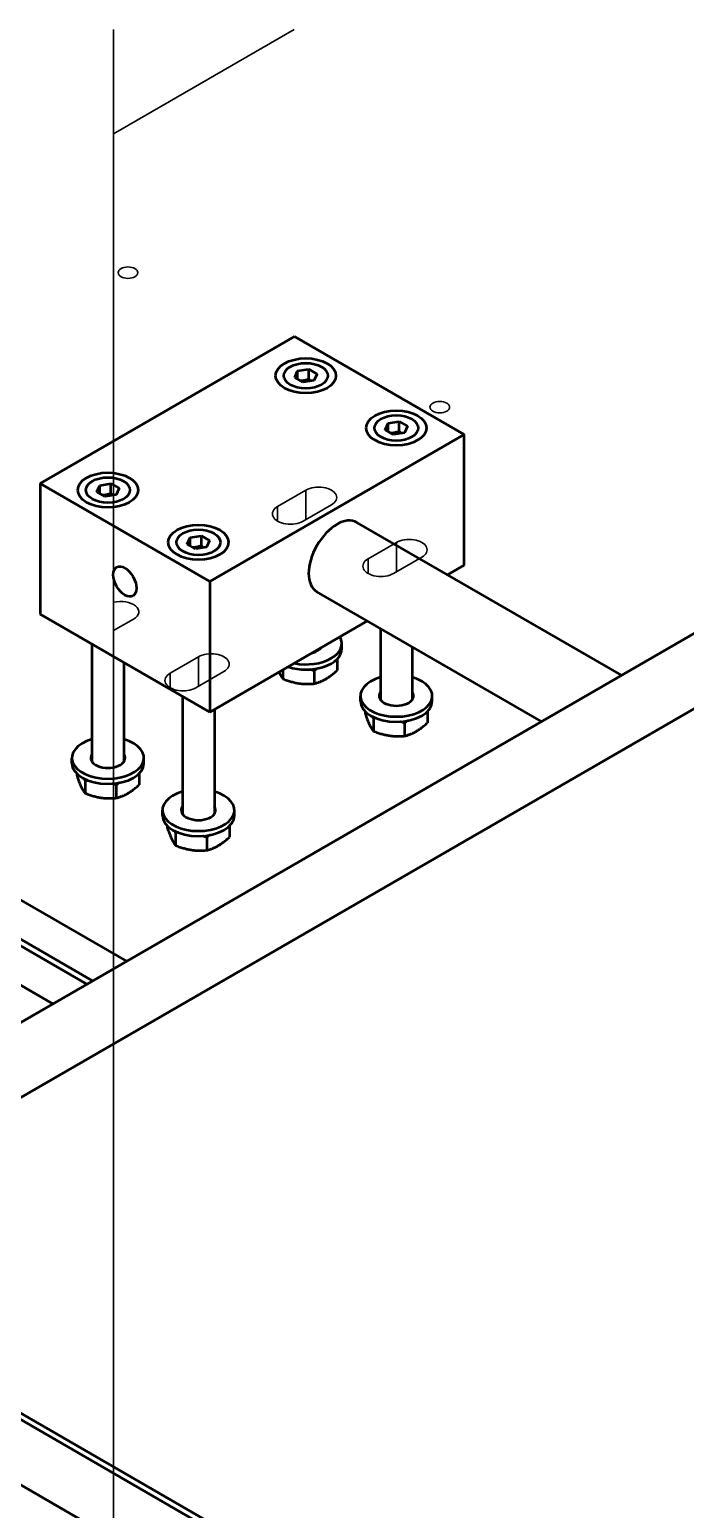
# Model space of a CAD drawing. Header units: millimetres. Extents: x -1346 to 2520, y -2365 to 1874.
# Drawn here: x 1646.2 to 1728.2, y 1435 to 1619.9 of the extents above; entities that cross this region are included whole.
import ezdxf

# ---------------------------------------------------------------- set-up
doc = ezdxf.new("R2010")
doc.units = ezdxf.units.MM
doc.header["$LTSCALE"] = 6
doc.layers.add('Reference (ISO)', color=7, linetype='Continuous', lineweight=35)
doc.layers.add('Visible (ISO)', color=7, linetype='Continuous', lineweight=50)

msp = doc.modelspace()

# ---------------------------------------------------------------- linework, layer by layer
at = {"layer": 'Reference (ISO)'}
for p, q in [((1679.3, 1619.94), (1656.7, 1606.89)), ((1656.7, 1619.94), (1656.7, 1308.87)), ((1677.22, 1560.34), (1680.76, 1562.38)), ((1680.76, 1562.38), (1680.76, 1558.71)), ((1677.22, 1560.34), (1677.22, 1558.5)), ((1683.94, 1560.54), (1680.4, 1558.5)), ((1688.54, 1553.81), (1692.07, 1555.85)), ((1692.07, 1555.85), (1692.07, 1552.17)), ((1688.54, 1553.81), (1688.54, 1551.97)), ((1695.25, 1554.01), (1691.72, 1551.97)), ((1659.19, 1546.25), (1656.7, 1544.82)), ((1663.79, 1539.52), (1667.32, 1541.56)), ((1667.32, 1541.56), (1667.32, 1537.89)), ((1663.79, 1539.52), (1663.79, 1537.68)), ((1670.5, 1539.72), (1666.97, 1537.68))]:
    msp.add_line(p, q, dxfattribs=at)
for centre in [(1658.5, 1589.56), (1697.5, 1572.75)]:
    msp.add_ellipse(centre, major_axis=(1.23, 0), ratio=0.57735, dxfattribs=at)
for centre, major_axis, end_param in [((1682.35, 1561.46), (2.25, 0), 8.63938), ((1678.81, 1559.42), (-2.25, 0), 8.63938), ((1693.66, 1554.93), (2.25, 0), 8.63938), ((1690.13, 1552.89), (-2.25, 0), 8.63938), ((1657.6, 1547.17), (2.25, 0), 8.26557), ((1668.91, 1540.64), (2.25, 0), 8.63938), ((1665.38, 1538.6), (-2.25, 0), 8.63938)]:
    msp.add_ellipse(centre, major_axis=major_axis, ratio=0.57735, start_param=5.497787, end_param=end_param, dxfattribs=at)
at = {"layer": 'Visible (ISO)'}
for p, q in [((1679.33, 1581.58), (1647.51, 1563.21)), ((1679.33, 1581.58), (1700.54, 1569.33)), ((1679.35, 1576.46), (1679.72, 1577.27)), ((1680.37, 1575.87), (1679.35, 1576.46)), ((1679.72, 1577.27), (1681.12, 1577.48)), ((1679.72, 1576.25), (1679.72, 1577.27)), ((1681.76, 1576.09), (1680.37, 1575.87)), ((1681.12, 1577.48), (1682.14, 1576.89)), ((1681.12, 1576.26), (1681.12, 1577.48)), ((1682.14, 1576.89), (1681.76, 1576.09)), ((1690.66, 1569.93), (1691.03, 1570.74)), ((1691.03, 1570.74), (1692.43, 1570.95)), ((1691.03, 1569.71), (1691.03, 1570.74)), ((1692.43, 1570.95), (1693.45, 1570.36)), ((1692.43, 1569.73), (1692.43, 1570.95)), ((1693.45, 1570.36), (1693.08, 1569.56)), ((1700.54, 1569.33), (1668.72, 1550.96)), ((1691.68, 1569.34), (1690.66, 1569.93)), ((1693.08, 1569.56), (1691.68, 1569.34)), ((1700.54, 1553), (1700.54, 1569.33)), ((1647.51, 1563.21), (1647.51, 1546.88)), ((1647.51, 1563.21), (1668.72, 1550.96)), ((1654.6, 1562.17), (1654.97, 1562.98)), ((1654.97, 1562.98), (1656.37, 1563.19)), ((1654.97, 1561.96), (1654.97, 1562.98)), ((1656.37, 1563.19), (1657.39, 1562.61)), ((1656.37, 1561.97), (1656.37, 1563.19)), ((1655.62, 1561.58), (1654.6, 1562.17)), ((1657.01, 1561.8), (1655.62, 1561.58)), ((1657.39, 1562.61), (1657.01, 1561.8)), ((1751.45, 1557.27), (1611.12, 1476.25)), ((1720.23, 1539.24), (1687.13, 1558.35)), ((1665.91, 1555.64), (1666.29, 1556.45)), ((1666.93, 1555.05), (1665.91, 1555.64)), ((1666.29, 1556.45), (1667.68, 1556.66)), ((1666.29, 1555.43), (1666.29, 1556.45)), ((1667.68, 1556.66), (1668.7, 1556.07)), ((1667.68, 1555.44), (1667.68, 1556.66)), ((1668.7, 1556.07), (1668.33, 1555.27)), ((1668.33, 1555.27), (1666.93, 1555.05)), ((1759.42, 1552.48), (1610.93, 1466.75)), ((1698.47, 1551.8), (1700.54, 1553)), ((1668.72, 1550.96), (1668.72, 1534.63)), ((1710.23, 1533.47), (1682.13, 1549.69)), ((1647.51, 1546.88), (1668.72, 1534.63)), ((1668.72, 1534.63), (1688.47, 1546.03)), ((1690.06, 1545.12), (1690.06, 1536.21)), ((1653.99, 1543.13), (1653.99, 1528.46)), ((1685.24, 1542.55), (1685.24, 1543.2)), ((1694.06, 1542.81), (1694.06, 1536.21)), ((1593.26, 1541.06), (1658.31, 1503.5)), ((1657.99, 1540.82), (1657.99, 1528.46)), ((1684.65, 1541.26), (1684.65, 1539.85)), ((1677.88, 1539.92), (1677.88, 1538.8)), ((1681.79, 1539.78), (1681.79, 1538.2)), ((1665.31, 1536.6), (1665.31, 1521.93)), ((1687.56, 1536.02), (1687.56, 1536.67)), ((1696.56, 1536.02), (1696.56, 1536.67)), ((1669.31, 1534.97), (1669.31, 1521.93)), ((1688.15, 1534.72), (1688.15, 1534.52)), ((1689.2, 1533.85), (1689.2, 1532.27)), ((1693.1, 1533.25), (1693.1, 1531.66)), ((1695.96, 1534.72), (1695.96, 1533.31)), ((1654.07, 1501.05), (1600.69, 1531.87)), ((1600.69, 1531.05), (1653.37, 1500.64)), ((1651.49, 1528.26), (1651.49, 1528.91)), ((1660.49, 1528.26), (1660.49, 1528.91)), ((1600.69, 1526.16), (1649.12, 1498.19)), ((1652.09, 1526.97), (1652.09, 1526.77)), ((1653.14, 1526.1), (1653.14, 1524.51)), ((1659.9, 1526.97), (1659.9, 1525.56)), ((1657.04, 1525.49), (1657.04, 1523.91)), ((1662.81, 1521.73), (1662.81, 1522.38)), ((1671.81, 1521.73), (1671.81, 1522.38)), ((1663.4, 1520.44), (1663.4, 1520.23)), ((1671.21, 1520.44), (1671.21, 1519.03)), ((1664.45, 1519.56), (1664.45, 1517.98)), ((1668.35, 1518.96), (1668.35, 1517.38)), ((1595.02, 1466.95), (1824.83, 1334.27)), ((1610.93, 1466.75), (1820.94, 1345.5)), ((1610.93, 1465.93), (1819.26, 1345.65))]:
    msp.add_line(p, q, dxfattribs=at)
for centre, major_axis in [((1680.74, 1576.68), (-3.77, 0)), ((1680.74, 1576.68), (2.75, 0)), ((1692.06, 1570.15), (-3.77, 0)), ((1692.06, 1570.15), (2.75, 0)), ((1655.99, 1562.39), (-3.77, 0)), ((1655.99, 1562.39), (2.75, 0)), ((1667.31, 1555.86), (-3.77, 0)), ((1667.31, 1555.86), (2.75, 0)), ((1658.11, 1550.96), (1.03, -1.79))]:
    msp.add_ellipse(centre, major_axis=major_axis, ratio=0.57735, dxfattribs=at)
for centre, major_axis, start_param, end_param in [((1684.63, 1554.02), (-2.5, -4.33), 3.141593, 6.283185), ((1680.74, 1542.55), (4.5, 0), 4.196924, 6.283185), ((1680.74, 1543.2), (4.5, 0), 4.387545, 6.608029), ((1680.74, 1543.2), (-2.15, 0), 1.980444, 2.731945), ((1692.06, 1536.67), (4.5, 0), 2.03135, 7.393428), ((1692.06, 1536.67), (2.15, 0), 2.765842, 6.658936), ((1692.06, 1536.02), (4.5, 0), 3.141593, 6.283185), ((1692.06, 1536.02), (-2.15, 0), 5.907435, 6.016941), ((1692.06, 1536.02), (2.15, 0), 0.266244, 0.37575), ((1655.99, 1528.91), (4.5, 0), 2.03135, 7.393428), ((1655.99, 1528.26), (4.5, 0), 3.141593, 6.283185), ((1655.99, 1528.91), (2.15, 0), 2.765842, 6.658936), ((1655.99, 1528.26), (-2.15, 0), 5.907435, 6.016941), ((1655.99, 1528.26), (2.15, 0), 0.266244, 0.37575), ((1667.31, 1522.38), (4.5, 0), 2.03135, 7.393428), ((1667.31, 1522.38), (2.15, 0), 2.765842, 6.658936), ((1667.31, 1521.73), (-2.15, 0), 5.907435, 6.016941), ((1667.31, 1521.73), (2.15, 0), 0.266244, 0.37575), ((1667.31, 1521.73), (4.5, 0), 3.141593, 6.283185)]:
    msp.add_ellipse(centre, major_axis=major_axis, ratio=0.57735, start_param=start_param, end_param=end_param, dxfattribs=at)
for points, weights in [([(1681.12, 1576.26), (1680.58, 1576.04), (1680.1, 1576.03)], [1, 1.11516383842, 1.05886467072]), ([(1681.39, 1576.03), (1681.26, 1576.13), (1681.12, 1576.26)], [1.05850500864, 1.03917061523, 1]), ([(1692.43, 1569.73), (1691.89, 1569.51), (1691.41, 1569.5)], [1, 1.11516383842, 1.05886467072]), ([(1692.7, 1569.5), (1692.57, 1569.6), (1692.43, 1569.73)], [1.05850500864, 1.03917061523, 1]), ([(1656.37, 1561.97), (1655.83, 1561.76), (1655.35, 1561.74)], [1, 1.11516383842, 1.05886467072]), ([(1656.64, 1561.74), (1656.51, 1561.84), (1656.37, 1561.97)], [1.05850500864, 1.03917061523, 1]), ([(1667.68, 1555.44), (1667.14, 1555.22), (1666.66, 1555.21)], [1, 1.11516383842, 1.05886467072]), ([(1667.95, 1555.21), (1667.82, 1555.31), (1667.68, 1555.44)], [1.05850500864, 1.03917061523, 1]), ([(1677.38, 1539.63), (1677.61, 1539.14), (1677.88, 1538.8)], [1.07721454094, 1.0741101123, 1]), ([(1677.88, 1538.8), (1679.84, 1538.02), (1681.79, 1538.2)], [1, 1.15470053838, 1]), ([(1681.79, 1539.78), (1681.53, 1539.88), (1681.28, 1539.97)], [1, 1.01821801946, 1.03214521697]), ([(1682.12, 1540.08), (1681.96, 1539.94), (1681.79, 1539.78)], [1.02943687441, 1.01647240799, 1]), ([(1681.79, 1538.2), (1683.22, 1538.55), (1684.65, 1539.85)], [1, 1.15470053838, 1]), ([(1688.15, 1534.52), (1688.67, 1532.92), (1689.2, 1532.27)], [1, 1.15470053838, 1]), ([(1689.2, 1533.85), (1689.17, 1533.95), (1689.14, 1534.04)], [1, 1.00812044569, 1.01538838448]), ([(1689.51, 1533.88), (1689.36, 1533.87), (1689.2, 1533.85)], [1.02034654617, 1.01094806049, 1]), ([(1693.1, 1533.25), (1692.84, 1533.35), (1692.6, 1533.44)], [1, 1.01821801946, 1.03214521697]), ([(1693.44, 1533.54), (1693.27, 1533.41), (1693.1, 1533.25)], [1.02943687441, 1.01647240799, 1]), ([(1693.1, 1531.66), (1694.53, 1532.01), (1695.96, 1533.31)], [1, 1.15470053838, 1]), ([(1689.2, 1532.27), (1691.15, 1531.49), (1693.1, 1531.66)], [1, 1.15470053838, 1]), ([(1652.09, 1526.77), (1652.61, 1525.16), (1653.14, 1524.51)], [1, 1.15470053838, 1]), ([(1653.14, 1526.1), (1653.1, 1526.19), (1653.07, 1526.28)], [1, 1.00812044569, 1.01538838448]), ([(1653.44, 1526.12), (1653.29, 1526.11), (1653.14, 1526.1)], [1.02034654617, 1.01094806049, 1]), ([(1657.38, 1525.79), (1657.21, 1525.65), (1657.04, 1525.49)], [1.02943687441, 1.01647240799, 1]), ([(1653.14, 1524.51), (1655.09, 1523.73), (1657.04, 1523.91)], [1, 1.15470053838, 1]), ([(1657.04, 1525.49), (1656.78, 1525.6), (1656.53, 1525.68)], [1, 1.01821801946, 1.03214521697]), ([(1657.04, 1523.91), (1658.47, 1524.26), (1659.9, 1525.56)], [1, 1.15470053838, 1]), ([(1663.4, 1520.23), (1663.93, 1518.63), (1664.45, 1517.98)], [1, 1.15470053838, 1]), ([(1664.45, 1519.56), (1664.42, 1519.66), (1664.39, 1519.75)], [1, 1.00812044569, 1.01538838448]), ([(1664.76, 1519.59), (1664.61, 1519.58), (1664.45, 1519.56)], [1.02034654617, 1.01094806049, 1]), ([(1668.35, 1518.96), (1668.09, 1519.06), (1667.85, 1519.15)], [1, 1.01821801946, 1.03214521697]), ([(1668.69, 1519.26), (1668.53, 1519.12), (1668.35, 1518.96)], [1.02943687441, 1.01647240799, 1]), ([(1668.35, 1517.38), (1669.78, 1517.72), (1671.21, 1519.03)], [1, 1.15470053838, 1]), ([(1664.45, 1517.98), (1666.4, 1517.2), (1668.35, 1517.38)], [1, 1.15470053838, 1])]:
    msp.add_rational_spline(points, weights, degree=2, dxfattribs=at)

doc.saveas('drawing.dxf')
